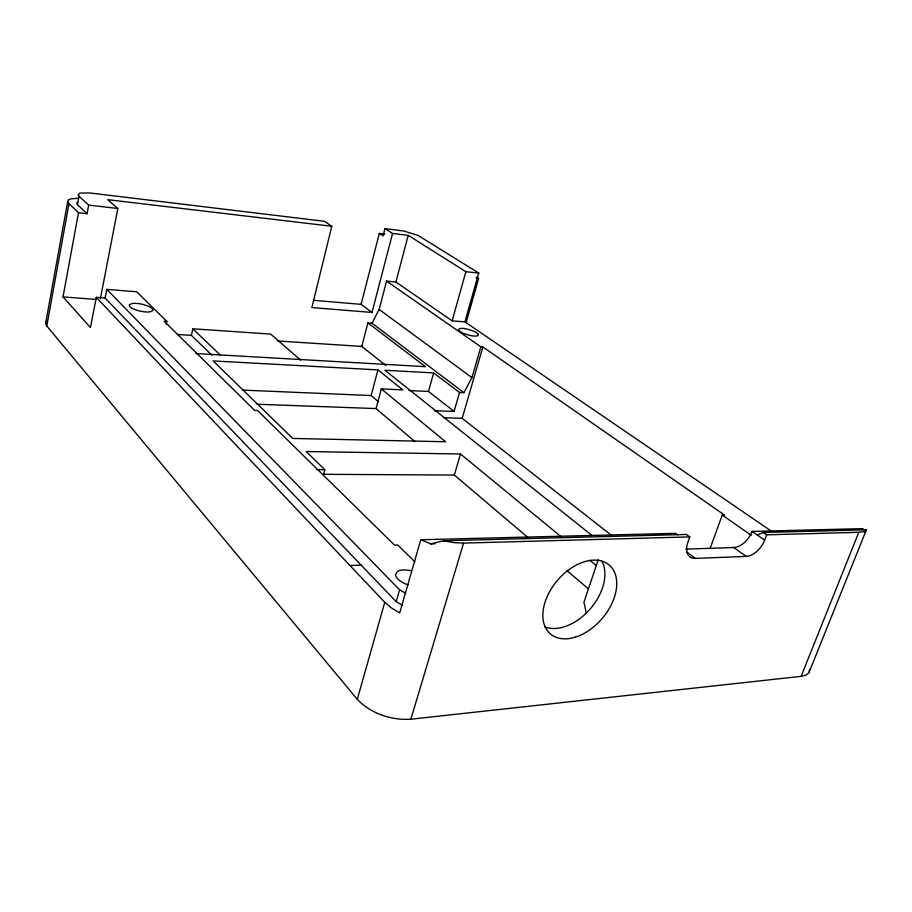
<?xml version="1.0" encoding="UTF-8"?>
<svg xmlns="http://www.w3.org/2000/svg" width="912" height="912" viewBox="0 0 912 912"><rect width="100%" height="100%" fill="white"/><g stroke="black" fill="none" stroke-linecap="round" stroke-linejoin="round"><path stroke-width="1.37" d="M757.256 534.991L763.241 532.483L866.4 529.804L808.955 672.68L806.026 675.097L801.112 676.351L410.856 719.215C391.385 720.412 370.831 713.674 357.287 699.322L46.797 326.006L45.6 323.6L67.659 201.723L68.161 200.104L70.418 198.941L78.147 198.257M46.797 326.006L68.981 203.695L67.659 201.723M79.002 196.194L88.669 205.109L87.062 213.704L77.44 204.664L79.002 196.194L78.09 194.906L79.88 193.082L89.969 192.979L324.49 221.308L331.786 226.256L311.847 307.583L372.016 312.451L392.548 233.483L384.944 228.616L383.074 235.866L379.324 233.438L361.106 304.346L372.016 312.451M402.306 605.135L396.196 601.692L105.108 298.007L96.296 297.323L90.482 327.59L63.019 296.89L78.512 212.701L68.981 203.695M100.457 298.372L117.83 208.495L107.798 199.671L331.786 226.256M105.108 298.007L106.784 289.355L136.709 291.794L166.828 321.389L166.269 324.056M211.789 355.11L191.395 335.377L192.831 328.799L270.67 334.077L300.698 360.137M808.955 672.68L809.708 669.294M323.418 475.129L324.82 469.703L306.181 451.543L460.492 453.982L561.359 536.894M385.879 365.507L361.768 346.423L367.889 322.882L372.016 323.201L463.877 392.662L471.949 377.614L480.852 346.822L386.574 281.113L379.164 309.442L372.016 323.201M771.746 531.4L464.915 321.879L452.135 320.853L395.899 282.013L408.234 235.342L392.548 233.483M378.605 401.804L371.138 395.534L377.944 369.884L213.157 360.924L292.729 438.444L445.603 441.75L381.319 388.9L376.052 408.576L414.846 441.511M45.6 323.6L46.181 321.491M433.656 372.905L459.511 392.468L454.073 411.403L428.48 391.442L433.656 372.905L384.91 370.261L591.877 535.39M452.135 320.853L465.895 271.719L408.234 235.342M76.847 202.27L77.44 204.664M357.287 699.322L384.773 602.308L96.296 297.323M464.915 321.879L478.743 273.053L418.22 235.513L403.913 231.032L384.944 228.616M466.055 322.848L478.606 278.582L476.224 277.077M396.196 601.692L399.593 589.836L106.784 289.355M677.525 534.831L675.507 533.338L420.774 539.744L399.695 612.91L391.248 607.837L384.773 602.308M612.009 535.766L462.19 418.323L482.87 346.959L480.852 346.822M527.945 537.533L454.347 475.049L460.492 453.982M410.856 719.215L463.57 543.096L689.78 536.917L687.808 542.446A18.65 11.605 -52.8 0 0 695.32 558.395L746.198 556.4A18.149 10.955 -53.5 0 0 764.644 540.121L766.639 534.82L858.785 532.3L863.653 531.582L866.4 529.804L864.872 532.061M598.204 559.831L583.942 602.319L586.325 613.183M710.129 548.431L722.247 515.086L724.459 515.052L482.87 346.959M801.112 676.351L858.785 532.3M420.774 539.744L430.84 543.894L443.369 540.77L686.451 534.466L689.78 536.917M350.311 565.531L361.471 565.132M685.892 549.138L733.795 547.508L746.198 556.4M430.84 543.894L435.092 543.769M733.795 547.508A17.966 10.967 -53.6 0 0 752.092 531.411L863.06 528.618M323.258 474.308L454.347 475.049M316.544 469.634L324.82 469.703M443.791 417.719L462.19 418.323M257.093 404.244L376.052 408.576M434.272 410.685L454.073 411.403M242.341 390.085L371.138 395.534M381.319 388.9L402.83 389.88L377.944 369.884M459.511 392.468L463.877 392.662M409.032 390.553L428.48 391.442M463.57 543.096L453.937 542.629L443.369 540.77M195.943 353.548L425.437 366.67L367.889 322.882M177.361 334.465L191.395 335.377M277.59 340.963L361.768 346.423M166.828 321.389L164.171 321.206L254.653 410.423L257.549 410.525L394.508 545.091L397.712 545.011L414.846 561.781M63.019 296.89L96.056 299.432M313.91 300.367L361.106 304.346M386.574 281.113L395.899 282.013M465.895 271.719L478.743 273.053M476.041 278.308L478.606 278.582M88.669 205.109L117.83 208.495M78.512 212.701L87.062 213.704M379.324 233.438L384.932 234.099M407.972 584.923L403.97 583.224A17.294 7.467 16.4 0 1 395.512 574.651L397.541 571.345A16.473 7.114 16.4 0 1 411.323 570.798M399.593 589.836L405.726 593.256M763.241 532.483L766.639 534.82M752.092 531.411L764.644 540.121M722.247 515.086L751.203 535.264M379.164 309.442L471.949 377.614M686.417 551.726L695.32 558.395M589.87 560.321L596.448 565.725M566.899 570.604L588.548 588.981M192.831 328.799L220.453 355.235M601.909 561.108A44.813 29.401 -49.5 0 1 590.269 608.885A44.813 29.401 -49.5 0 1 544.92 626.966M478.298 334.658L477.341 335.833A10.043 2.645 15.8 0 1 469.11 335.228L464.048 333.598A10.534 2.782 15.8 0 1 458.565 329.779L459.58 328.616A10.032 2.645 15.8 0 1 467.765 329.243L472.758 330.851A10.545 2.782 15.8 0 1 478.298 334.658M152.76 310.49L150.32 311.756A11.845 3.488 11.9 0 1 139.24 310.946L133.608 309.065A12.437 3.659 11.9 0 1 129.401 304.802L131.921 303.559A11.845 3.488 11.9 0 1 142.899 304.403L148.462 306.238A12.437 3.671 11.9 0 1 152.76 310.49M575.301 637.169A45.292 29.389 -49.5 0 0 613.787 570.775A45.292 29.389 -49.5 0 0 550.289 590.463A45.292 29.389 -49.5 0 0 575.301 637.169"/></g></svg>
